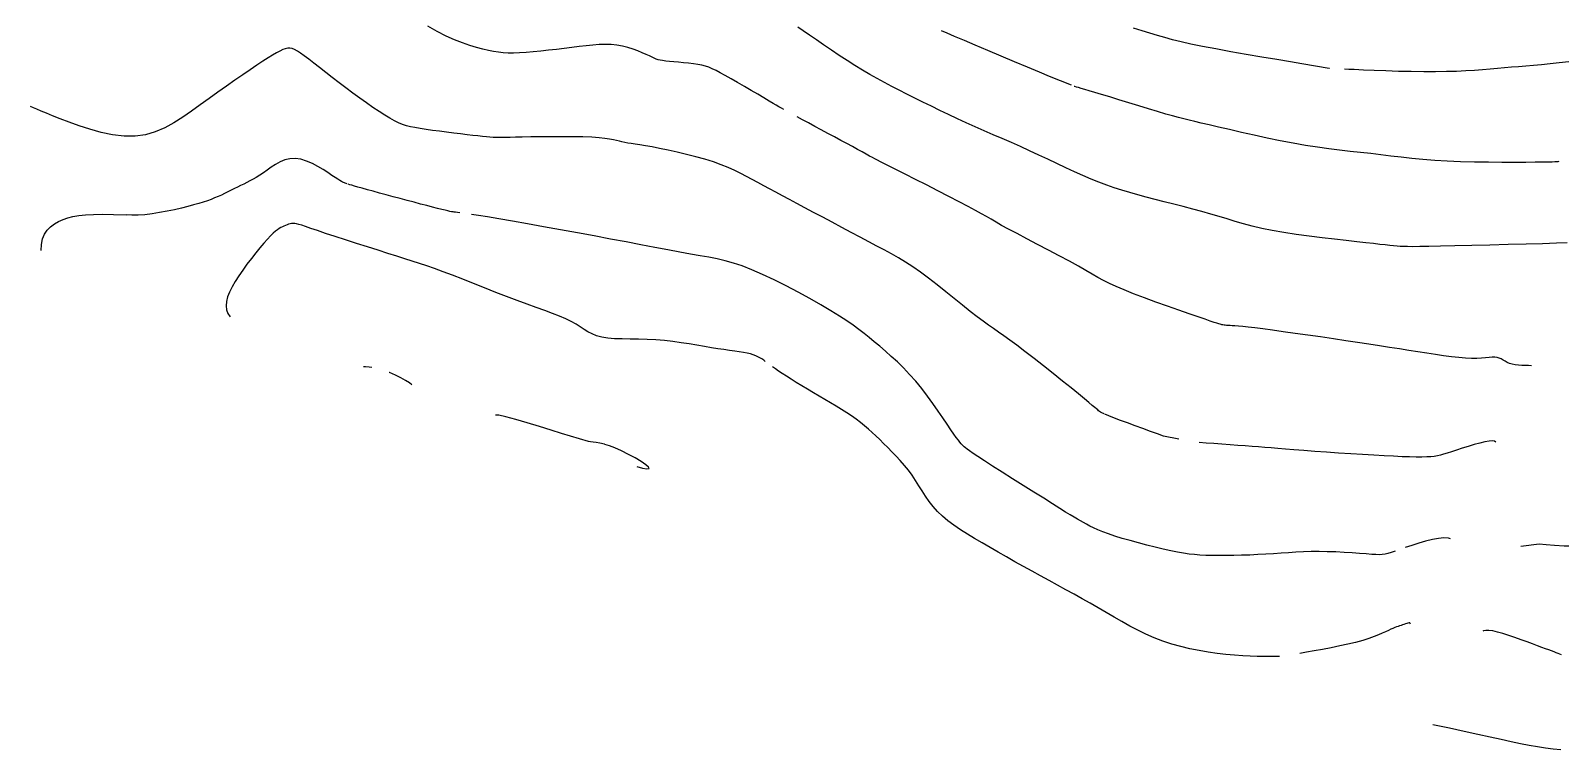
# Model space of a CAD drawing. Header units: millimetres. Extents: x 2235526 to 2245569, y 371981 to 382303.
# Drawn here: x 2243826.7 to 2244161.6, y 380389.1 to 380546.4 of the extents above; entities that cross this region are included whole.
import ezdxf

# ---------------------------------------------------------------- set-up
doc = ezdxf.new("R2010")
doc.units = ezdxf.units.MM
doc.linetypes.add('CONTI', pattern=[0])
for name, color, linetype, transparency in [('163', 10, 'CONTI', 0.7), ('165', 10, 'CONTI', 0.7), ('167', 10, 'CONTI', 0.7), ('169', 10, 'CONTI', 0.7), ('171', 10, 'CONTI', 0.7), ('173', 10, 'CONTI', 0.7), ('175', 10, 'CONTI', 0.7), ('177', 10, 'CONTI', 0.7)]:
    doc.layers.add(name, color=color, linetype=linetype, transparency=transparency)

msp = doc.modelspace()

# ---------------------------------------------------------------- linework, layer by layer
at = {"layer": '163', "elevation": 163}
for points in [[(2243901.41, 380472.68), (2243900.83, 380472.76), (2243900.01, 380472.81), (2243899.62, 380472.79)], [(2243910.16, 380468.89), (2243909.66, 380469.31), (2243908.82, 380469.86), (2243907.76, 380470.44), (2243906.57, 380471.02), (2243905.31, 380471.56), (2243905.22, 380471.59)], [(2243952.34, 380455.9), (2243951.37, 380456.14), (2243950.55, 380456.29), (2243949.87, 380456.37), (2243949.31, 380456.41), (2243948.85, 380456.45), (2243942.97, 380458.26), (2243940.7, 380458.97), (2243938.12, 380459.76), (2243935.45, 380460.56), (2243932.92, 380461.29), (2243930.78, 380461.88), (2243929.26, 380462.26), (2243928.48, 380462.24)], [(2243959.45, 380450.99), (2243960.66, 380450.68), (2243961.64, 380450.5), (2243962.11, 380450.55), (2243962, 380450.87), (2243961.38, 380451.4), (2243960.36, 380452.09), (2243959.06, 380452.87), (2243957.59, 380453.67), (2243956.08, 380454.43), (2243954.64, 380455.08), (2243953.48, 380455.53), (2243952.46, 380455.86)]]:
    msp.add_lwpolyline(points, dxfattribs=at)
at = {"layer": '163'}
msp.add_lwpolyline([(2244133.67, 380394.54), (2244137.3, 380393.8), (2244140.57, 380393.11), (2244143.52, 380392.47), (2244146.19, 380391.88), (2244148.61, 380391.34), (2244150.82, 380390.85), (2244152.87, 380390.42), (2244154.78, 380390.05), (2244156.6, 380389.72), (2244158.35, 380389.46), (2244160.04, 380389.25), (2244161.7, 380389.1)], dxfattribs=at)
at = {"layer": '165', "elevation": 165}
for points in [[(2243987.56, 380474), (2243987.38, 380474.13), (2243987.2, 380474.26), (2243986.79, 380474.54), (2243986.38, 380474.79), (2243985.93, 380475.03), (2243985.45, 380475.25), (2243984.91, 380475.44), (2243984.29, 380475.63), (2243983.59, 380475.79), (2243982.78, 380475.95), (2243981.87, 380476.1), (2243980.85, 380476.24), (2243979.73, 380476.4), (2243978.51, 380476.58), (2243977.18, 380476.77), (2243975.75, 380477), (2243974.22, 380477.25), (2243972.6, 380477.53), (2243970.9, 380477.82), (2243969.13, 380478.1), (2243967.32, 380478.35), (2243965.46, 380478.56), (2243963.57, 380478.72), (2243961.68, 380478.81), (2243959.8, 380478.86), (2243957.96, 380478.88), (2243956.21, 380478.92), (2243954.57, 380478.98), (2243953.07, 380479.11), (2243951.74, 380479.31), (2243950.61, 380479.62), (2243949.62, 380480.02), (2243948.74, 380480.49), (2243947.89, 380481.02), (2243947.04, 380481.58), (2243946.12, 380482.17), (2243945.08, 380482.76), (2243943.88, 380483.34), (2243942.51, 380483.92), (2243940.97, 380484.51), (2243939.27, 380485.14), (2243937.41, 380485.8), (2243935.4, 380486.52), (2243933.24, 380487.32), (2243930.93, 380488.19), (2243928.54, 380489.12), (2243926.1, 380490.09), (2243923.67, 380491.05), (2243921.32, 380491.98), (2243919.08, 380492.85), (2243917.02, 380493.64), (2243915.16, 380494.32), (2243913.46, 380494.92), (2243911.86, 380495.46), (2243910.27, 380495.97), (2243908.64, 380496.48), (2243906.89, 380497.03), (2243904.95, 380497.63), (2243902.79, 380498.32), (2243900.46, 380499.06), (2243898.06, 380499.83), (2243895.68, 380500.6), (2243893.4, 380501.35), (2243891.31, 380502.03), (2243889.51, 380502.63), (2243888.06, 380503.12), (2243886.94, 380503.5), (2243886.07, 380503.79), (2243885.42, 380503.99), (2243884.93, 380504.12), (2243884.54, 380504.18), (2243884.2, 380504.2), (2243883.87, 380504.18), (2243883.54, 380504.12), (2243883.2, 380504.03), (2243882.86, 380503.91), (2243882.52, 380503.77), (2243882.18, 380503.62), (2243881.84, 380503.46), (2243881.5, 380503.29), (2243881.14, 380503.08), (2243880.76, 380502.83), (2243880.32, 380502.49), (2243879.83, 380502.05), (2243879.25, 380501.49), (2243878.57, 380500.78), (2243877.79, 380499.9), (2243876.93, 380498.88), (2243876, 380497.75), (2243875.05, 380496.54), (2243874.1, 380495.27), (2243873.17, 380493.99), (2243872.31, 380492.73), (2243871.52, 380491.5), (2243870.84, 380490.32), (2243870.28, 380489.19), (2243869.86, 380488.12), (2243869.6, 380487.11), (2243869.51, 380486.16), (2243869.63, 380485.29), (2243869.94, 380484.49), (2243870.42, 380483.76), (2243870.44, 380483.74)], [(2244100.09, 380409.42), (2244097.64, 380409.4), (2244096.53, 380409.42), (2244095.21, 380409.45), (2244093.71, 380409.51), (2244092.05, 380409.59), (2244090.26, 380409.72), (2244088.39, 380409.88), (2244086.45, 380410.1), (2244084.48, 380410.38), (2244082.49, 380410.72), (2244080.49, 380411.13), (2244078.5, 380411.61), (2244076.53, 380412.16), (2244074.59, 380412.8), (2244072.7, 380413.51), (2244070.87, 380414.3), (2244069.08, 380415.17), (2244067.33, 380416.09), (2244065.6, 380417.06), (2244063.89, 380418.06), (2244062.17, 380419.07), (2244060.45, 380420.08), (2244058.7, 380421.08), (2244056.94, 380422.08), (2244055.15, 380423.06), (2244053.35, 380424.05), (2244051.52, 380425.05), (2244049.68, 380426.05), (2244047.82, 380427.06), (2244045.95, 380428.09), (2244044.08, 380429.13), (2244042.21, 380430.18), (2244040.36, 380431.22), (2244038.54, 380432.25), (2244036.76, 380433.28), (2244035.04, 380434.28), (2244033.37, 380435.26), (2244031.78, 380436.22), (2244030.27, 380437.18), (2244028.86, 380438.15), (2244027.54, 380439.12), (2244026.34, 380440.13), (2244025.25, 380441.17), (2244024.29, 380442.25), (2244023.43, 380443.36), (2244022.65, 380444.5), (2244021.91, 380445.66), (2244021.19, 380446.81), (2244020.46, 380447.96), (2244019.7, 380449.09), (2244018.88, 380450.18), (2244018.01, 380451.25), (2244017.11, 380452.29), (2244016.19, 380453.28), (2244015.26, 380454.25), (2244014.35, 380455.17), (2244013.46, 380456.05), (2244012.61, 380456.89), (2244011.78, 380457.69), (2244010.96, 380458.46), (2244010.14, 380459.21), (2244009.29, 380459.93), (2244008.4, 380460.65), (2244007.46, 380461.36), (2244006.45, 380462.07), (2244005.38, 380462.77), (2244004.25, 380463.49), (2244003.07, 380464.21), (2244001.86, 380464.93), (2244000.62, 380465.66), (2243999.35, 380466.41), (2243998.07, 380467.16), (2243996.79, 380467.92), (2243995.54, 380468.66), (2243994.34, 380469.39), (2243993.21, 380470.09), (2243992.16, 380470.75), (2243991.22, 380471.36), (2243990.44, 380471.89), (2243989.76, 380472.37), (2243989.16, 380472.8)], [(2244128.78, 380416.54), (2244128.67, 380416.8), (2244128.47, 380416.78), (2244128.23, 380416.73), (2244127.96, 380416.66), (2244127.67, 380416.57), (2244127.36, 380416.47), (2244127.05, 380416.36), (2244126.72, 380416.25), (2244126.4, 380416.14), (2244126.07, 380416.03), (2244125.73, 380415.9), (2244125.35, 380415.76), (2244124.94, 380415.59), (2244124.47, 380415.38), (2244123.94, 380415.14), (2244123.33, 380414.86), (2244122.62, 380414.53), (2244121.79, 380414.17), (2244120.82, 380413.79), (2244119.67, 380413.38), (2244118.32, 380412.96), (2244116.75, 380412.53), (2244115.09, 380412.13), (2244113.29, 380411.74), (2244111.41, 380411.36), (2244109.53, 380411), (2244107.71, 380410.67), (2244106.02, 380410.37), (2244104.53, 380410.11)], [(2244161.84, 380409.8), (2244161.48, 380409.94), (2244161.1, 380410.09), (2244160.68, 380410.26), (2244160.21, 380410.44), (2244159.67, 380410.65), (2244159.05, 380410.87), (2244158.34, 380411.14), (2244157.51, 380411.43), (2244156.57, 380411.78), (2244155.5, 380412.17), (2244154.29, 380412.62), (2244152.98, 380413.1), (2244151.63, 380413.58), (2244150.29, 380414.04), (2244149, 380414.45), (2244147.82, 380414.79), (2244146.79, 380415.03), (2244145.96, 380415.15), (2244145.29, 380415.15), (2244144.74, 380415.03), (2244144.62, 380414.97)]]:
    msp.add_lwpolyline(points, dxfattribs=at)
at = {"layer": '167', "elevation": 167}
for points in [[(2243896.05, 380512.85), (2243895.81, 380512.93), (2243895.62, 380513), (2243895.45, 380513.07), (2243895.26, 380513.15), (2243895.04, 380513.26), (2243894.77, 380513.4), (2243894.43, 380513.6), (2243893.98, 380513.87), (2243893.41, 380514.24), (2243892.69, 380514.72), (2243891.8, 380515.31), (2243890.76, 380515.97), (2243889.62, 380516.65), (2243888.41, 380517.29), (2243887.15, 380517.84), (2243885.89, 380518.24), (2243884.66, 380518.43), (2243883.49, 380518.37), (2243882.38, 380518.1), (2243881.33, 380517.67), (2243880.33, 380517.13), (2243879.4, 380516.51), (2243878.51, 380515.88), (2243877.68, 380515.28), (2243876.89, 380514.75), (2243876.14, 380514.28), (2243875.42, 380513.87), (2243874.73, 380513.5), (2243874.05, 380513.15), (2243873.38, 380512.82), (2243872.7, 380512.49), (2243872.02, 380512.15), (2243871.33, 380511.81), (2243870.64, 380511.45), (2243869.93, 380511.1), (2243869.21, 380510.75), (2243868.49, 380510.42), (2243867.76, 380510.09), (2243867.02, 380509.77), (2243866.25, 380509.47), (2243865.42, 380509.17), (2243864.53, 380508.88), (2243863.53, 380508.57), (2243862.41, 380508.25), (2243861.16, 380507.92), (2243859.74, 380507.57), (2243858.21, 380507.21), (2243856.6, 380506.87), (2243854.96, 380506.56), (2243853.32, 380506.3), (2243851.74, 380506.11), (2243850.26, 380506.01), (2243848.9, 380506.01), (2243847.68, 380506.08)], [(2243920.71, 380506.55), (2243920.15, 380506.61), (2243919.76, 380506.65), (2243919.48, 380506.68), (2243919.2, 380506.72), (2243918.9, 380506.77), (2243918.53, 380506.84), (2243918.07, 380506.94), (2243917.48, 380507.08), (2243916.73, 380507.26), (2243915.8, 380507.5), (2243914.7, 380507.78), (2243913.46, 380508.1), (2243912.1, 380508.45), (2243910.66, 380508.83), (2243909.16, 380509.22), (2243907.63, 380509.63), (2243906.09, 380510.04), (2243904.57, 380510.45), (2243903.11, 380510.85), (2243901.73, 380511.23), (2243900.46, 380511.58), (2243899.32, 380511.9), (2243898.35, 380512.17), (2243897.63, 380512.38), (2243897.05, 380512.54), (2243896.6, 380512.68), (2243896.24, 380512.79)], [(2244125.41, 380432.47), (2244124.54, 380432.18), (2244123.83, 380431.96), (2244123.21, 380431.82), (2244122.61, 380431.74), (2244121.97, 380431.71), (2244121.22, 380431.73), (2244120.3, 380431.78), (2244119.07, 380431.87), (2244117.61, 380431.97), (2244115.99, 380432.09), (2244114.24, 380432.2), (2244112.42, 380432.3), (2244110.58, 380432.37), (2244108.77, 380432.4), (2244107.03, 380432.39), (2244105.34, 380432.34), (2244103.7, 380432.26), (2244102.08, 380432.15), (2244100.45, 380432.04), (2244098.8, 380431.92), (2244097.11, 380431.81), (2244095.37, 380431.72), (2244093.6, 380431.64), (2244091.82, 380431.58), (2244090.08, 380431.54), (2244088.39, 380431.52), (2244086.79, 380431.52), (2244085.3, 380431.53), (2244083.95, 380431.57), (2244082.7, 380431.63), (2244081.51, 380431.72), (2244080.32, 380431.86), (2244079.08, 380432.04), (2244077.76, 380432.27), (2244076.3, 380432.57), (2244074.67, 380432.93), (2244072.91, 380433.34), (2244071.08, 380433.8), (2244069.22, 380434.28), (2244067.4, 380434.79), (2244065.67, 380435.29), (2244064.08, 380435.79), (2244062.68, 380436.27), (2244061.45, 380436.73), (2244060.37, 380437.16), (2244059.43, 380437.58), (2244058.6, 380437.98), (2244057.85, 380438.37), (2244057.18, 380438.73), (2244056.54, 380439.09), (2244055.89, 380439.47), (2244055.17, 380439.89), (2244054.32, 380440.41), (2244053.28, 380441.05), (2244052, 380441.85), (2244050.41, 380442.84), (2244048.49, 380444.05), (2244046.32, 380445.41), (2244044, 380446.86), (2244041.66, 380448.34), (2244039.39, 380449.78), (2244037.31, 380451.1), (2244035.52, 380452.25), (2244034.11, 380453.17), (2244033.05, 380453.87), (2244032.28, 380454.41), (2244031.73, 380454.8), (2244031.36, 380455.1), (2244031.09, 380455.33), (2244030.88, 380455.53), (2244030.67, 380455.75), (2244030.44, 380456), (2244030.15, 380456.33), (2244029.81, 380456.77), (2244029.37, 380457.35), (2244028.83, 380458.1), (2244028.17, 380459.06), (2244027.37, 380460.25), (2244026.44, 380461.63), (2244025.4, 380463.15), (2244024.26, 380464.77), (2244023.05, 380466.43), (2244021.79, 380468.08), (2244020.48, 380469.67), (2244019.14, 380471.17), (2244017.8, 380472.58), (2244016.46, 380473.88), (2244015.14, 380475.11), (2244013.85, 380476.25), (2244012.6, 380477.31), (2244011.41, 380478.3), (2244010.28, 380479.23), (2244009.17, 380480.13), (2244008.02, 380481.02), (2244006.77, 380481.93), (2244005.37, 380482.9), (2244003.76, 380483.94), (2244001.89, 380485.1), (2243999.71, 380486.37), (2243997.31, 380487.74), (2243994.75, 380489.14), (2243992.12, 380490.52), (2243989.5, 380491.84), (2243986.97, 380493.04), (2243984.63, 380494.07), (2243982.52, 380494.89), (2243980.6, 380495.53), (2243978.79, 380496.04), (2243977.02, 380496.44), (2243975.21, 380496.8), (2243973.29, 380497.13), (2243971.18, 380497.5), (2243968.82, 380497.92), (2243966.22, 380498.4), (2243963.38, 380498.94), (2243960.34, 380499.52), (2243957.11, 380500.14), (2243953.7, 380500.79), (2243950.13, 380501.46), (2243946.44, 380502.14), (2243942.71, 380502.82), (2243939.03, 380503.48), (2243935.5, 380504.11), (2243932.21, 380504.69), (2243929.25, 380505.2), (2243926.73, 380505.62), (2243924.78, 380505.94), (2243923.26, 380506.19)], [(2244190.24, 380438.75), (2244189.03, 380438.32), (2244186.73, 380437.55), (2244184.19, 380436.75), (2244181.47, 380435.96), (2244178.63, 380435.22), (2244175.73, 380434.58), (2244172.84, 380434.09), (2244170.02, 380433.77), (2244167.32, 380433.6), (2244164.76, 380433.56), (2244162.41, 380433.61), (2244160.29, 380433.72), (2244158.45, 380433.86), (2244156.92, 380434.01), (2244152.97, 380433.5)], [(2244137.54, 380435.15), (2244137.08, 380435.3), (2244136.09, 380435.38), (2244134.93, 380435.27), (2244133.58, 380435.02), (2244132.1, 380434.65), (2244130.58, 380434.21), (2244129.07, 380433.73), (2244127.65, 380433.25)]]:
    msp.add_lwpolyline(points, dxfattribs=at)
at = {"layer": '167'}
msp.add_lwpolyline([(2243829.03, 380498.25), (2243829.09, 380499.62), (2243829.35, 380500.81), (2243829.78, 380501.84), (2243830.37, 380502.72), (2243831.1, 380503.47), (2243831.93, 380504.1), (2243832.85, 380504.63), (2243833.83, 380505.06), (2243834.87, 380505.43), (2243836, 380505.72), (2243837.27, 380505.94), (2243838.75, 380506.09), (2243840.47, 380506.18), (2243842.5, 380506.21), (2243844.88, 380506.17), (2243847.68, 380506.08)], dxfattribs=at)
at = {"layer": '169', "elevation": 169}
for points in [[(2244061.7, 380462.52), (2244061.25, 380462.73), (2244060.94, 380462.9), (2244060.71, 380463.05), (2244060.52, 380463.21), (2244060.31, 380463.38), (2244060.05, 380463.61), (2244059.67, 380463.93), (2244059.13, 380464.38), (2244058.39, 380465), (2244057.4, 380465.82), (2244056.11, 380466.88), (2244054.49, 380468.19), (2244052.62, 380469.7), (2244050.59, 380471.34), (2244048.48, 380473.02), (2244046.39, 380474.66), (2244044.4, 380476.21), (2244042.61, 380477.57), (2244041.09, 380478.69), (2244039.77, 380479.62), (2244038.6, 380480.43), (2244037.51, 380481.18), (2244036.41, 380481.94), (2244035.24, 380482.79), (2244033.92, 380483.78), (2244032.41, 380484.96), (2244030.73, 380486.31), (2244028.93, 380487.76), (2244027.06, 380489.26), (2244025.17, 380490.76), (2244023.31, 380492.19), (2244021.52, 380493.52), (2244019.84, 380494.68), (2244018.25, 380495.72), (2244016.7, 380496.65), (2244015.17, 380497.53), (2244013.6, 380498.39), (2244011.96, 380499.25), (2244010.21, 380500.17), (2244008.33, 380501.17), (2244006.34, 380502.23), (2244004.28, 380503.33), (2244002.2, 380504.44), (2244000.14, 380505.55), (2243998.14, 380506.62), (2243996.24, 380507.64), (2243994.47, 380508.58), (2243992.83, 380509.45), (2243991.3, 380510.27), (2243989.86, 380511.03), (2243988.5, 380511.76), (2243987.2, 380512.46), (2243985.94, 380513.15), (2243984.7, 380513.82), (2243983.47, 380514.49), (2243982.19, 380515.15), (2243980.86, 380515.79), (2243979.43, 380516.43), (2243977.89, 380517.05), (2243976.19, 380517.65), (2243974.32, 380518.23), (2243972.34, 380518.79), (2243970.29, 380519.32), (2243968.25, 380519.8), (2243966.28, 380520.24), (2243964.42, 380520.62), (2243962.76, 380520.94), (2243961.33, 380521.2), (2243960.11, 380521.4), (2243959.08, 380521.56), (2243958.2, 380521.68), (2243957.45, 380521.8), (2243956.79, 380521.91), (2243956.18, 380522.03), (2243955.61, 380522.17), (2243955, 380522.33), (2243954.31, 380522.5), (2243953.48, 380522.66), (2243952.45, 380522.82), (2243951.16, 380522.95), (2243949.56, 380523.06), (2243947.62, 380523.13), (2243945.41, 380523.17), (2243943.06, 380523.18), (2243940.67, 380523.17), (2243938.35, 380523.15), (2243936.2, 380523.12), (2243934.35, 380523.08), (2243932.86, 380523.05), (2243931.71, 380523.02), (2243930.82, 380523), (2243930.12, 380522.99), (2243929.55, 380522.98), (2243929.05, 380522.99), (2243928.53, 380523.01), (2243927.95, 380523.04), (2243927.28, 380523.09), (2243926.51, 380523.16), (2243925.63, 380523.24), (2243924.64, 380523.34), (2243923.52, 380523.47), (2243922.26, 380523.61), (2243920.86, 380523.78), (2243919.36, 380523.96), (2243917.8, 380524.16), (2243916.24, 380524.36), (2243914.72, 380524.57), (2243913.29, 380524.77), (2243912, 380524.97), (2243910.87, 380525.16), (2243909.89, 380525.36), (2243908.99, 380525.59), (2243908.15, 380525.87), (2243907.29, 380526.22), (2243906.39, 380526.66), (2243905.4, 380527.22), (2243904.27, 380527.9), (2243903.03, 380528.7), (2243901.68, 380529.6), (2243900.26, 380530.58), (2243898.78, 380531.63), (2243897.27, 380532.73), (2243895.75, 380533.85), (2243894.24, 380535), (2243892.77, 380536.13), (2243891.35, 380537.24), (2243890, 380538.29), (2243888.76, 380539.26), (2243887.63, 380540.13), (2243886.64, 380540.87), (2243885.81, 380541.47), (2243885.12, 380541.93), (2243884.52, 380542.26), (2243883.99, 380542.46), (2243883.49, 380542.56), (2243883.01, 380542.54), (2243882.49, 380542.43), (2243881.92, 380542.23), (2243881.28, 380541.93), (2243880.54, 380541.54), (2243879.68, 380541.04), (2243878.7, 380540.42), (2243877.58, 380539.68), (2243876.28, 380538.82), (2243874.82, 380537.83), (2243873.2, 380536.73), (2243871.45, 380535.53), (2243869.62, 380534.25), (2243867.72, 380532.92), (2243865.79, 380531.55), (2243863.85, 380530.16), (2243861.93, 380528.77), (2243860.02, 380527.43), (2243858.08, 380526.2), (2243856.09, 380525.11), (2243854.03, 380524.23), (2243851.87, 380523.6), (2243849.59, 380523.28), (2243847.18, 380523.29), (2243844.69, 380523.59), (2243842.17, 380524.12), (2243839.71, 380524.8), (2243837.34, 380525.57), (2243835.16, 380526.37), (2243833.2, 380527.12), (2243831.56, 380527.77), (2243830.18, 380528.33), (2243829.04, 380528.8), (2243828.1, 380529.19), (2243827.34, 380529.52), (2243826.73, 380529.8)], [(2244078.07, 380456.96), (2244074.75, 380457.67), (2244073.43, 380458.14), (2244071.89, 380458.7), (2244070.23, 380459.3), (2244068.52, 380459.93), (2244066.86, 380460.54), (2244065.32, 380461.11), (2244064.01, 380461.61), (2244062.76, 380462.09), (2244061.89, 380462.44)], [(2244147.46, 380456.36), (2244147.45, 380456.37), (2244147.16, 380456.54), (2244146.68, 380456.62), (2244145.99, 380456.58), (2244145.06, 380456.41), (2244143.94, 380456.15), (2244142.7, 380455.81), (2244141.39, 380455.42), (2244140.09, 380455.01), (2244138.86, 380454.61), (2244137.75, 380454.24), (2244136.83, 380453.93), (2244136.04, 380453.68), (2244135.35, 380453.48), (2244134.68, 380453.33), (2244134, 380453.22), (2244133.24, 380453.15), (2244132.34, 380453.1), (2244131.28, 380453.08), (2244130.02, 380453.08), (2244128.57, 380453.11), (2244126.93, 380453.16), (2244125.08, 380453.24), (2244123.03, 380453.34), (2244120.77, 380453.46), (2244118.31, 380453.61), (2244115.72, 380453.78), (2244113.06, 380453.96), (2244110.41, 380454.14), (2244107.85, 380454.32), (2244105.45, 380454.5), (2244103.28, 380454.66), (2244101.4, 380454.81), (2244099.76, 380454.94), (2244098.28, 380455.06), (2244096.9, 380455.17), (2244095.54, 380455.28), (2244094.14, 380455.4), (2244092.61, 380455.51), (2244091, 380455.64), (2244089.29, 380455.76), (2244087.52, 380455.89), (2244085.76, 380456.02), (2244084.07, 380456.15), (2244082.51, 380456.26)]]:
    msp.add_lwpolyline(points, dxfattribs=at)
at = {"layer": '171', "elevation": 171}
for points in [[(2243991.6, 380529.1), (2243991.07, 380529.41), (2243990.54, 380529.72), (2243989.95, 380530.07), (2243989.26, 380530.48), (2243988.4, 380530.99), (2243987.26, 380531.67), (2243985.93, 380532.45), (2243984.48, 380533.29), (2243982.98, 380534.17), (2243981.49, 380535.03), (2243980.07, 380535.84), (2243978.79, 380536.56), (2243977.7, 380537.16), (2243976.77, 380537.66), (2243975.94, 380538.05), (2243975.18, 380538.37), (2243974.44, 380538.62), (2243973.66, 380538.81), (2243972.8, 380538.98), (2243971.83, 380539.12), (2243970.77, 380539.25), (2243969.68, 380539.36), (2243968.58, 380539.47), (2243967.54, 380539.56), (2243966.58, 380539.65), (2243965.75, 380539.73), (2243965.08, 380539.82), (2243964.54, 380539.91), (2243964.08, 380540.03), (2243963.67, 380540.17), (2243963.24, 380540.34), (2243962.76, 380540.57), (2243962.18, 380540.85), (2243961.46, 380541.18), (2243960.61, 380541.56), (2243959.66, 380541.96), (2243958.6, 380542.35), (2243957.48, 380542.71), (2243956.29, 380543.01), (2243955.06, 380543.23), (2243953.8, 380543.35), (2243952.5, 380543.38), (2243951.17, 380543.34), (2243949.78, 380543.24), (2243948.33, 380543.08), (2243946.82, 380542.9), (2243945.23, 380542.69), (2243943.56, 380542.48), (2243941.84, 380542.28), (2243940.11, 380542.08), (2243938.4, 380541.9), (2243936.74, 380541.74), (2243935.18, 380541.61), (2243933.75, 380541.53), (2243932.46, 380541.48), (2243931.29, 380541.49), (2243930.2, 380541.54), (2243929.15, 380541.65), (2243928.07, 380541.82), (2243926.95, 380542.05), (2243925.72, 380542.34), (2243924.36, 380542.69), (2243922.86, 380543.14), (2243921.24, 380543.69), (2243919.51, 380544.36), (2243917.67, 380545.18), (2243915.74, 380546.17), (2243913.72, 380547.35)], [(2244155.24, 380473.07), (2244154.61, 380473.08), (2244153.91, 380473.08), (2244153.16, 380473.1), (2244152.42, 380473.15), (2244151.69, 380473.23), (2244151.03, 380473.37), (2244150.45, 380473.56), (2244149.94, 380473.79), (2244149.48, 380474.05), (2244149.05, 380474.31), (2244148.63, 380474.55), (2244148.2, 380474.74), (2244147.73, 380474.87), (2244147.22, 380474.91), (2244146.63, 380474.9), (2244145.97, 380474.84), (2244145.2, 380474.77), (2244144.31, 380474.7), (2244143.3, 380474.65), (2244142.13, 380474.65), (2244140.81, 380474.72), (2244139.35, 380474.85), (2244137.75, 380475.03), (2244136.04, 380475.26), (2244134.23, 380475.52), (2244132.35, 380475.81), (2244130.4, 380476.11), (2244128.4, 380476.42), (2244126.35, 380476.74), (2244124.21, 380477.08), (2244121.99, 380477.42), (2244119.66, 380477.78), (2244117.21, 380478.15), (2244114.62, 380478.54), (2244111.9, 380478.94), (2244109.1, 380479.35), (2244106.29, 380479.75), (2244103.55, 380480.14), (2244100.95, 380480.5), (2244098.56, 380480.82), (2244096.45, 380481.1), (2244094.69, 380481.32), (2244093.24, 380481.49), (2244092.06, 380481.61), (2244091.12, 380481.7), (2244090.37, 380481.76), (2244089.78, 380481.8), (2244089.29, 380481.84), (2244088.88, 380481.86), (2244088.53, 380481.89), (2244088.23, 380481.92), (2244087.97, 380481.95), (2244087.74, 380481.98), (2244087.52, 380482.02), (2244087.31, 380482.06), (2244087.1, 380482.12), (2244086.82, 380482.2), (2244086.41, 380482.34), (2244085.82, 380482.54), (2244084.97, 380482.83), (2244083.81, 380483.23), (2244082.28, 380483.77), (2244080.33, 380484.44), (2244078.07, 380485.23), (2244075.61, 380486.09), (2244073.06, 380487), (2244070.54, 380487.92), (2244068.18, 380488.81), (2244066.09, 380489.64), (2244064.35, 380490.38), (2244062.89, 380491.06), (2244061.6, 380491.71), (2244060.38, 380492.38), (2244059.13, 380493.1), (2244057.73, 380493.91), (2244056.08, 380494.83), (2244054.12, 380495.91), (2244051.9, 380497.09), (2244049.54, 380498.34), (2244047.14, 380499.6), (2244044.82, 380500.82), (2244042.67, 380501.96), (2244040.8, 380502.95), (2244039.29, 380503.78), (2244038.06, 380504.48), (2244036.99, 380505.1), (2244035.96, 380505.7), (2244034.86, 380506.33), (2244033.57, 380507.05), (2244031.98, 380507.91), (2244030.01, 380508.94), (2244027.74, 380510.11), (2244025.3, 380511.36), (2244022.81, 380512.62), (2244020.4, 380513.84), (2244018.18, 380514.96), (2244016.28, 380515.92), (2244014.79, 380516.67), (2244013.65, 380517.24), (2244012.79, 380517.68), (2244012.12, 380518.03), (2244011.55, 380518.32), (2244011, 380518.62), (2244010.39, 380518.95), (2244009.64, 380519.36), (2244008.76, 380519.84), (2244007.75, 380520.39), (2244006.62, 380521), (2244005.39, 380521.66), (2244004.07, 380522.37), (2244002.68, 380523.13), (2244001.26, 380523.89), (2243999.81, 380524.66), (2243998.37, 380525.43), (2243996.98, 380526.18), (2243995.68, 380526.87), (2243994.5, 380527.51)]]:
    msp.add_lwpolyline(points, dxfattribs=at)
at = {"layer": '173', "elevation": 173}
msp.add_lwpolyline([(2244163.11, 380499.97), (2244160.73, 380499.87), (2244157.67, 380499.77), (2244154.09, 380499.67), (2244150.18, 380499.56), (2244146.14, 380499.46), (2244142.19, 380499.36), (2244138.52, 380499.28), (2244135.33, 380499.21), (2244132.77, 380499.16), (2244130.8, 380499.13), (2244129.29, 380499.11), (2244128.15, 380499.12), (2244127.27, 380499.14), (2244126.54, 380499.18), (2244125.85, 380499.23), (2244125.1, 380499.3), (2244124.25, 380499.39), (2244123.26, 380499.49), (2244122.08, 380499.62), (2244120.67, 380499.78), (2244119, 380499.97), (2244117.02, 380500.19), (2244114.72, 380500.44), (2244112.15, 380500.73), (2244109.42, 380501.05), (2244106.6, 380501.4), (2244103.79, 380501.78), (2244101.07, 380502.2), (2244098.53, 380502.64), (2244096.23, 380503.1), (2244094.16, 380503.59), (2244092.24, 380504.1), (2244090.42, 380504.63), (2244088.66, 380505.17), (2244086.89, 380505.71), (2244085.06, 380506.26), (2244083.12, 380506.8), (2244081.11, 380507.35), (2244079.04, 380507.89), (2244076.96, 380508.43), (2244074.89, 380508.96), (2244072.87, 380509.47), (2244070.92, 380509.98), (2244069.08, 380510.48), (2244067.32, 380510.97), (2244065.62, 380511.48), (2244063.95, 380512.01), (2244062.28, 380512.59), (2244060.6, 380513.22), (2244058.87, 380513.91), (2244057.08, 380514.67), (2244055.23, 380515.5), (2244053.33, 380516.38), (2244051.38, 380517.3), (2244049.41, 380518.23), (2244047.42, 380519.17), (2244045.42, 380520.09), (2244043.42, 380521), (2244041.42, 380521.88), (2244039.42, 380522.75), (2244037.44, 380523.61), (2244035.46, 380524.47), (2244033.49, 380525.34), (2244031.53, 380526.22), (2244029.59, 380527.11), (2244027.66, 380528.01), (2244025.76, 380528.92), (2244023.9, 380529.83), (2244022.07, 380530.73), (2244020.28, 380531.62), (2244018.55, 380532.49), (2244016.88, 380533.34), (2244015.24, 380534.18), (2244013.63, 380535.02), (2244012.04, 380535.89), (2244010.43, 380536.79), (2244008.81, 380537.74), (2244007.15, 380538.76), (2244005.45, 380539.85), (2244003.72, 380540.98), (2244002.01, 380542.14), (2244000.33, 380543.29), (2243998.73, 380544.4), (2243997.23, 380545.43), (2243995.86, 380546.37), (2243994.64, 380547.18)], dxfattribs=at)
at = {"layer": '175', "elevation": 175}
for points in [[(2244054.55, 380534.43), (2244049.79, 380536.36), (2244047.57, 380537.29), (2244044.96, 380538.39), (2244042.11, 380539.59), (2244039.15, 380540.83), (2244036.23, 380542.06), (2244033.51, 380543.2), (2244031.13, 380544.21), (2244028.96, 380545.13), (2244027.33, 380545.83), (2244026.16, 380546.33)], [(2244161.26, 380517.75), (2244161.07, 380517.7), (2244160.94, 380517.69), (2244160.73, 380517.67), (2244160.37, 380517.65), (2244159.8, 380517.63), (2244158.94, 380517.61), (2244157.74, 380517.58), (2244156.11, 380517.57), (2244154.02, 380517.55), (2244151.55, 380517.54), (2244148.78, 380517.55), (2244145.83, 380517.57), (2244142.79, 380517.63), (2244139.75, 380517.71), (2244136.82, 380517.83), (2244134.08, 380518), (2244131.51, 380518.2), (2244129.08, 380518.43), (2244126.75, 380518.68), (2244124.5, 380518.94), (2244122.29, 380519.21), (2244120.09, 380519.47), (2244117.86, 380519.72), (2244115.6, 380519.97), (2244113.27, 380520.24), (2244110.88, 380520.54), (2244108.4, 380520.87), (2244105.81, 380521.26), (2244103.11, 380521.73), (2244100.29, 380522.26), (2244097.41, 380522.86), (2244094.55, 380523.49), (2244091.77, 380524.12), (2244089.16, 380524.73), (2244086.78, 380525.29), (2244084.72, 380525.78), (2244083, 380526.17), (2244081.58, 380526.5), (2244080.34, 380526.79), (2244079.18, 380527.07), (2244078.01, 380527.37), (2244076.72, 380527.71), (2244075.22, 380528.14), (2244073.44, 380528.66), (2244071.44, 380529.27), (2244069.3, 380529.92), (2244067.11, 380530.59), (2244064.97, 380531.25), (2244062.96, 380531.87), (2244061.18, 380532.42), (2244059.68, 380532.87), (2244058.46, 380533.23), (2244057.48, 380533.52), (2244056.71, 380533.74), (2244056.11, 380533.91), (2244055.65, 380534.03), (2244055.3, 380534.13), (2244055.18, 380534.18)]]:
    msp.add_lwpolyline(points, dxfattribs=at)
at = {"layer": '177', "elevation": 177}
for points in [[(2244111.07, 380538.12), (2244111.04, 380538.12), (2244111.01, 380538.12), (2244105, 380539.14), (2244102.49, 380539.56), (2244099.52, 380540.05), (2244096.26, 380540.6), (2244092.85, 380541.18), (2244089.44, 380541.78), (2244086.19, 380542.37), (2244083.25, 380542.93), (2244080.72, 380543.45), (2244078.56, 380543.93), (2244076.68, 380544.39), (2244074.98, 380544.85), (2244073.37, 380545.32), (2244071.76, 380545.81), (2244070.05, 380546.34), (2244068.18, 380546.93)], [(2244163.42, 380539.57), (2244161.34, 380539.33), (2244159.34, 380539.11), (2244157.46, 380538.92), (2244155.71, 380538.76), (2244154.05, 380538.61), (2244152.46, 380538.48), (2244150.9, 380538.36), (2244149.36, 380538.24), (2244147.81, 380538.11), (2244146.21, 380537.98), (2244144.55, 380537.84), (2244142.79, 380537.7), (2244140.91, 380537.58), (2244138.88, 380537.48), (2244136.68, 380537.41), (2244134.28, 380537.37), (2244131.67, 380537.37), (2244128.93, 380537.42), (2244126.14, 380537.48), (2244123.41, 380537.57), (2244120.82, 380537.67), (2244118.48, 380537.76), (2244116.47, 380537.85), (2244115.31, 380537.9), (2244114.33, 380537.94)]]:
    msp.add_lwpolyline(points, dxfattribs=at)

doc.saveas('drawing.dxf')
